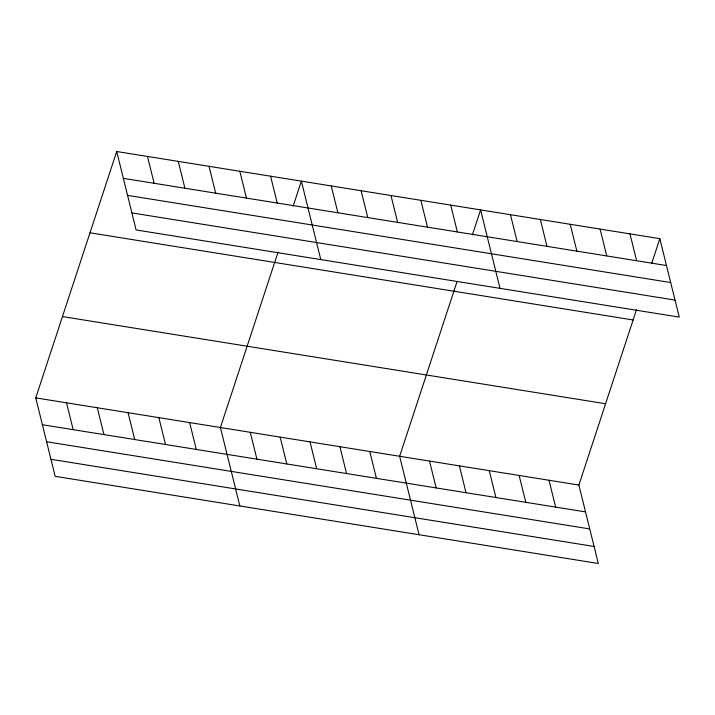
<?xml version="1.0" encoding="UTF-8"?>
<svg xmlns="http://www.w3.org/2000/svg" width="715" height="715" viewBox="0 0 715 715"><rect width="100%" height="100%" fill="white"/><g stroke="black" fill="none" stroke-linecap="round" stroke-linejoin="round"><path stroke-width="1.07" d="M636.547 309.55L578.882 485.047L598.294 563.5L55.162 476.324L35.75 397.88L116.706 151.5L659.838 238.676L679.25 317.12L136.118 229.953L116.706 151.5M278.081 252.02L220.417 427.516L239.829 505.97M293.15 206.152L301.373 181.136L320.785 259.59M456.965 281.826L399.649 456.286L419.062 534.731M472.383 234.922L480.605 209.906L500.017 288.36M651.615 263.692L659.838 238.676M123.346 178.348L666.478 265.524M127.565 195.374L670.697 282.55M131.909 212.918L675.032 300.094M89.992 232.804L633.124 319.98M62.464 316.575L605.596 403.743M35.75 397.88L578.882 485.047M42.391 424.728L585.522 511.904M46.609 441.754L589.741 528.93M50.953 459.298L594.085 546.475M629.96 233.877L636.609 260.725M600.091 229.086L606.731 255.934M570.221 224.287L576.862 251.135M540.343 219.496L546.993 246.344M510.474 214.697L517.115 241.545M549.013 480.257L555.653 507.105M519.135 475.466L525.784 502.314M450.727 205.107L457.377 231.964M489.266 470.667L495.906 497.515M420.858 200.316L427.499 227.164M459.396 465.876L466.037 492.724M390.989 195.517L397.629 222.374M429.518 461.077L436.168 487.925M361.111 190.726L367.76 217.575M331.242 185.936L337.882 212.784M369.771 451.487L376.421 478.335M339.902 446.696L346.552 473.545M270.592 176.194L277.232 203.051M310.033 441.897L316.673 468.745M239.811 171.26L246.46 198.109M280.155 437.106L286.804 463.955M209.039 166.318L215.68 193.166M250.286 432.307L256.935 459.164M178.258 161.376L184.908 188.224M147.478 156.442L154.127 183.29M189.636 422.574L196.285 449.422M158.864 417.64L165.505 444.489M128.083 412.698L134.724 439.546M97.303 407.756L103.952 434.604M66.531 402.813L73.171 429.67"/></g></svg>
